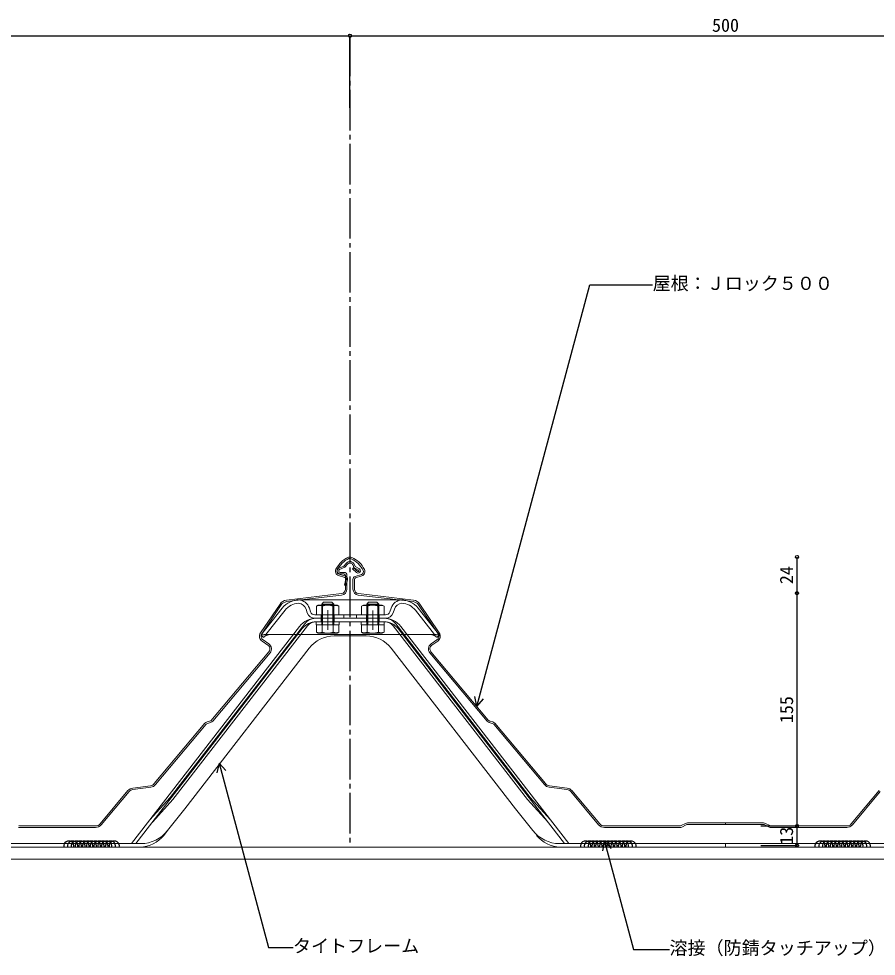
# Model space of a CAD drawing. Units: millimetres at full size, sheet at 1:3. Extents: x -1262 to 1258, y -891 to 1034.
# Drawn here: x -179 to 391, y -151 to 474 of the extents above; entities that cross this region are included whole.
import ezdxf
from ezdxf.enums import TextEntityAlignment as Align

# ---------------------------------------------------------------- set-up
doc = ezdxf.new("R2010")
doc.units = ezdxf.units.MM
doc.header["$LTSCALE"] = 3
doc.linetypes.add('CHAIN2', pattern=[12, 9, -1, 1, -1])
for name, color, linetype, lineweight in [('0-4_寸法線1', 5, 'Continuous', 25), ('0-6_名称1', 5, 'Continuous', 25), ('0-B_屋根1', 6, 'Continuous', 20), ('2-A_タイトフレーム', 3, 'Continuous', 9), ('3-F_シーリング1', 134, 'Continuous', 30), ('4-2_H鋼1', 2, 'Continuous', 18)]:
    doc.layers.add(name, color=color, linetype=linetype, lineweight=lineweight)
doc.styles.add('ＭＳ ゴシック', font='')
doc.styles.get('ＭＳ ゴシック').set_extended_font_data('MS Gothic')

msp = doc.modelspace()

# ---------------------------------------------------------------- linework, layer by layer
at = {"layer": '0-4_寸法線1'}
for p, q in [((-458.821, 462.211), (41.179, 462.211)), ((41.179, 414.274), (41.179, 462.391)), ((41.179, 414.274), (41.179, 462.391)), ((41.179, 462.211), (541.179, 462.211)), ((338.756, 91.211), (338.756, 115.211)), ((338.756, -63.789), (338.756, 91.211)), ((314.756, -63.789), (338.756, -63.789)), ((338.756, -76.789), (338.756, -63.789)), ((314.756, -76.789), (338.756, -76.789))]:
    msp.add_line(p, q, dxfattribs=at)
at = {"layer": '0-4_寸法線1', "linetype": 'CHAIN2'}
msp.add_line((41.179, 462.211), (41.179, -77.789), dxfattribs=at)
at = {"layer": '0-4_寸法線1'}
for centre in [(41.179, 462.211), (41.179, 462.211), (338.756, 115.211), (338.756, 91.211), (338.756, 91.211), (338.756, -63.789), (338.756, -63.789), (338.756, -76.789)]:
    msp.add_circle(centre, 1.05, dxfattribs=at)
at = {"layer": '0-6_名称1'}
for p, q in [((125.597, 15.834), (124.252, 22.406)), ((125.597, 15.834), (130.048, 20.853)), ((-45.961, -21.887), (-47.306, -28.459)), ((-45.961, -21.887), (-41.511, -26.906)), ((210.653, -73.798), (209.308, -80.37)), ((210.653, -73.798), (215.103, -78.817))]:
    msp.add_line(p, q, dxfattribs=at)
for points in [[(125.597, 15.834), (200.769, 296.379), (242.655, 296.379)], [(-45.961, -21.887), (-13.067, -144.651), (3.293, -144.651)], [(210.653, -73.798), (229.997, -145.991), (253.896, -145.991)]]:
    msp.add_lwpolyline(points, dxfattribs=at)
at = {"layer": '0-B_屋根1'}
for p, q in [((41.179, 115.211), (40.279, 115.211)), ((40.503, 114.211), (41.179, 114.211)), ((43.248, 109.758), (43.802, 108.224)), ((44.188, 110.097), (44.621, 108.9)), ((33.663, 102.892), (37.85, 101.59)), ((38.147, 102.545), (33.96, 103.847)), ((34.679, 105.011), (37.179, 105.011)), ((37.179, 104.011), (34.679, 104.011)), ((38.179, 93.875), (38.179, 103.011)), ((39.179, 103.011), (39.179, 93.875)), ((43.179, 100.382), (43.179, 93.875)), ((44.179, 93.875), (44.179, 100.382)), ((48.791, 103.644), (44.567, 102.286)), ((44.873, 101.334), (49.097, 102.692)), ((-1.095, 86.536), (35.533, 90.896)), ((35.652, 89.903), (-0.977, 85.543)), ((46.706, 89.903), (83.334, 85.543)), ((83.452, 86.536), (46.824, 90.896)), ((-18.303, 64.767), (-5.358, 83.936)), ((-4.529, 83.376), (-17.474, 64.208)), ((86.887, 83.376), (99.831, 64.208)), ((100.66, 64.767), (87.715, 83.936)), ((-13.356, 56.6), (-17.226, 59.214)), ((-16.667, 60.043), (-12.797, 57.429)), ((99.024, 60.043), (95.154, 57.429)), ((95.714, 56.6), (99.584, 59.214)), ((-11.971, 51.543), (-50.132, 6.064)), ((94.329, 51.543), (132.49, 6.064)), ((133.256, 6.707), (95.095, 52.186)), ((-89.005, -35.595), (-55.326, 4.542)), ((-54.56, 3.899), (-88.239, -36.238)), ((-51.595, 5.111), (-53.584, 4.535)), ((133.953, 5.111), (135.942, 4.535)), ((136.22, 5.495), (134.231, 6.072)), ((136.917, 3.899), (170.596, -36.238)), ((171.362, -35.595), (137.683, 4.542)), ((-103.412, -38.537), (-91.552, -36.99)), ((185.77, -38.537), (173.909, -36.99)), ((-125.122, -62.36), (-106.596, -40.281)), ((-105.83, -40.924), (-124.356, -63.003)), ((-91.422, -37.982), (-103.283, -39.529)), ((173.78, -37.982), (185.64, -39.529)), ((188.187, -40.924), (206.714, -63.003)), ((207.48, -62.36), (188.953, -40.281)), ((374.878, -62.36), (393.404, -40.281)), ((394.17, -40.924), (375.644, -63.003)), ((264.545, -62.106), (261.601, -63.578)), ((291.179, -61.789), (265.887, -61.789)), ((317.812, -62.106), (320.757, -63.578)), ((-178.349, -63.789), (-128.187, -63.789)), ((-128.187, -64.789), (-178.349, -64.789)), ((260.707, -63.789), (210.544, -63.789)), ((210.544, -64.789), (260.706, -64.789)), ((262.048, -64.472), (264.992, -63)), ((320.309, -64.472), (317.365, -63)), ((321.651, -63.789), (371.814, -63.789)), ((371.814, -64.789), (321.651, -64.789))]:
    msp.add_line(p, q, dxfattribs=at)
for points in [[(33.924, 107.863), (37.231, 109.207), (38.685, 111.015)], [(39.465, 110.389), (37.847, 108.378), (34.3, 106.937)], [(45.662, 104.909), (42.939, 107.412), (43.617, 108.149), (46.341, 105.642)], [(46.957, 106.426), (43.802, 108.224), (43.248, 109.758)], [(44.188, 110.097), (44.621, 108.9), (47.493, 107.271)], [(38.523, 100.39), (37.536, 96.49), (38.505, 96.244), (39.492, 100.144)], [(-53.863, 5.495), (-51.289, 6.241), (-12.737, 52.186)], [(265.887, -62.789), (291.179, -62.789), (291.179, -61.789)], [(316.471, -62.789), (291.179, -62.789), (291.179, -61.789), (316.471, -61.789)]]:
    msp.add_lwpolyline(points, dxfattribs=at)
for centre, radius, start, end in [((47.774, 99.029), 17.834, 114.85353, 152.90711), ((47.774, 99.029), 16.834, 115.59267, 153.13098), ((41.18, 112.216), 2.995, 66.57536, 90.0188), ((41.179, 112.212), 1.999, 66.57715, 89.99521), ((35.617, 99.363), 16, 25.93718, 66.59444), ((35.617, 99.363), 17, 26.54208, 66.59444), ((34.553, 105.757), 3, 152.3059, 252.73149), ((34.553, 105.757), 2, 153.88999, 252.73245), ((34.679, 106.011), 2, 112.17758, 269.99958), ((34.679, 106.011), 1, 112.25568, 269.99723), ((41.177, 108.997), 3.207, 20.0769, 140.98235), ((41.179, 109.01), 2.2, 19.8741, 141.18971), ((46.679, 106.011), 1.5, 227.30688, 57.10469), ((46.679, 106.011), 0.5, 227.51087, 56.11639), ((48.179, 105.548), 2, 287.81273, 24.00079), ((48.179, 105.548), 3, 287.81508, 28.07475), ((37.179, 103.011), 2, 0.00034, 90), ((37.179, 103.011), 1, 0, 90), ((37.553, 100.635), 1, 345.8, 72.72865), ((37.553, 100.635), 2, 345.8, 72.72843), ((45.179, 100.382), 2, 107.81598, 180), ((45.179, 100.382), 1, 107.81574, 180), ((46.679, 106.011), 1.5, 227.30688, 227.38289), ((35.179, 93.875), 3, 276.78889, 360), ((35.179, 93.875), 4, 276.78897, 0.00034), ((47.179, 93.875), 4, 180, 263.21103), ((47.179, 93.875), 3, 180, 263.21099), ((-0.386, 80.578), 6, 96.78889, 145.96789), ((-0.386, 80.578), 5, 96.78897, 145.96798), ((82.743, 80.578), 5, 34.03215, 83.21103), ((82.743, 80.578), 6, 34.03194, 83.21099), ((-14.988, 62.529), 4, 145.96789, 235.96851), ((-14.988, 62.529), 3, 145.96798, 235.96851), ((97.345, 62.529), 3, 304.03234, 34.03215), ((97.345, 62.529), 4, 304.03192, 34.03194), ((-15.035, 54.114), 3, 320.00001, 55.96851), ((-15.035, 54.114), 4, 319.99997, 55.96851), ((97.393, 54.114), 4, 124.03234, 219.99999), ((97.393, 54.114), 3, 124.03192, 220.00003), ((134.788, 7.993), 2, 220.00003, 253.83481), ((-53.028, 2.614), 3, 106.16424, 139.99997), ((-53.028, 2.614), 2, 106.16519, 139.99997), ((-52.43, 7.993), 3, 286.16519, 319.99997), ((134.788, 7.993), 3, 219.99999, 253.83529), ((135.385, 2.614), 2, 40.00003, 73.83529), ((135.385, 2.614), 3, 39.99998, 73.83481), ((-92.069, -33.024), 4, 277.42953, 319.99997), ((-92.069, -33.024), 5, 277.42957, 319.99997), ((174.426, -33.024), 5, 220.00003, 262.57043), ((174.426, -33.024), 4, 219.99998, 262.57047), ((-102.766, -43.495), 5, 97.42953, 139.99996), ((-102.766, -43.495), 4, 97.42957, 139.99998), ((185.123, -43.495), 4, 40.00002, 82.57043), ((185.123, -43.495), 5, 39.99994, 82.57047), ((-128.187, -59.789), 4, 270, 319.99996), ((210.544, -59.789), 4, 219.99994, 270), ((265.887, -64.789), 3, 90, 116.5665), ((316.471, -64.789), 3, 63.43399, 90), ((371.814, -59.789), 4, 270, 319.99996), ((-178.349, -61.789), 3, 243.43495, 270), ((-178.349, -61.789), 2, 243.43399, 270), ((-128.187, -59.789), 5, 270, 319.99998), ((210.544, -59.789), 5, 220.00002, 270), ((260.706, -61.789), 3, 270, 296.56505), ((260.707, -61.789), 2, 270, 296.5665), ((265.887, -64.789), 2, 90, 116.56505), ((316.471, -64.789), 2, 63.43495, 90), ((321.651, -61.789), 3, 243.43495, 270), ((321.651, -61.789), 2, 243.43399, 270), ((371.814, -59.789), 5, 270, 319.99998)]:
    msp.add_arc(centre, radius, start, end, dxfattribs=at)
at = {"layer": '2-A_タイトフレーム'}
for p, q in [((-18.128, 63.166), (-3.825, 81.235)), ((6.587, 86.736), (75.2, 86.736)), ((14.184, 81.243), (14.992, 78.796)), ((20.122, 83.236), (18.866, 82.511)), ((18.866, 76.736), (18.866, 82.511)), ((20.122, 83.236), (32.622, 83.236)), ((22.372, 83.936), (30.372, 83.936)), ((22.372, 70.136), (22.372, 83.936)), ((22.619, 76.736), (22.619, 82.511)), ((22.997, 70.136), (22.997, 84.561)), ((30.372, 83.936), (29.172, 85.136)), ((29.747, 70.136), (29.747, 84.561)), ((30.125, 76.736), (30.125, 82.511)), ((30.372, 70.136), (30.372, 83.936)), ((32.622, 83.236), (33.877, 82.511)), ((33.877, 76.736), (33.877, 82.511)), ((50.122, 83.236), (48.866, 82.511)), ((48.866, 76.736), (48.866, 82.511)), ((50.122, 83.236), (62.622, 83.236)), ((52.372, 83.936), (60.372, 83.936)), ((52.372, 70.136), (52.372, 83.936)), ((52.619, 76.736), (52.619, 82.511)), ((52.997, 70.136), (52.997, 84.561)), ((60.372, 83.936), (59.172, 85.136)), ((59.747, 70.136), (59.747, 84.561)), ((60.125, 76.736), (60.125, 82.511)), ((60.372, 70.136), (60.372, 83.936)), ((62.622, 83.236), (63.877, 82.511)), ((63.877, 76.736), (63.877, 82.511)), ((68.559, 81.243), (67.752, 78.796)), ((100.872, 63.166), (86.569, 81.235)), ((-14.823, 63.636), (-2.022, 79.808)), ((12, 80.522), (12.808, 78.075)), ((17.841, 76.736), (64.953, 76.736)), ((22.122, 76.736), (22.122, 72.136)), ((26.372, 66.781), (26.372, 79.853)), ((30.622, 76.736), (30.622, 72.136)), ((37.122, 76.736), (37.122, 74.436)), ((45.622, 76.736), (45.622, 74.436)), ((52.122, 76.736), (52.122, 72.136)), ((56.372, 66.781), (56.372, 79.727)), ((60.622, 76.736), (60.622, 72.136)), ((70.743, 80.522), (69.936, 78.075)), ((97.567, 63.636), (84.766, 79.808)), ((7.668, 69.003), (-104.128, -75.489)), ((11.065, 70.827), (-78.409, -44.813)), ((12.884, 69.419), (-76.59, -46.221)), ((17.791, 74.436), (64.953, 74.436)), ((64.324, 72.136), (18.42, 72.136)), ((18.672, 70.136), (18.672, 72.136)), ((18.672, 70.136), (34.072, 70.136)), ((18.866, 70.136), (18.866, 65.303)), ((22.619, 70.136), (22.619, 65.303)), ((30.125, 70.136), (30.125, 65.303)), ((33.877, 70.136), (33.877, 65.303)), ((34.072, 70.136), (34.072, 72.136)), ((48.672, 70.136), (48.672, 72.136)), ((48.672, 70.136), (64.072, 70.136)), ((48.866, 70.136), (48.866, 65.303)), ((52.619, 70.136), (52.619, 65.303)), ((60.125, 70.136), (60.125, 65.303)), ((63.877, 70.136), (63.877, 65.303)), ((64.072, 70.136), (64.072, 72.136)), ((69.86, 69.419), (159.333, -46.221)), ((71.679, 70.827), (161.152, -44.813)), ((75.075, 69.003), (186.872, -75.489)), ((9.487, 67.595), (-101.22, -75.489)), ((-18.016, 63.188), (-18.128, 63.166)), ((-18.128, 63.166), (-16.325, 61.738)), ((94.872, 63.734), (-12.33, 63.734)), ((18.866, 65.303), (20.022, 64.636)), ((20.022, 64.636), (32.722, 64.636)), ((30.659, 62.686), (52.084, 62.686)), ((33.877, 65.303), (32.722, 64.636)), ((48.866, 65.303), (50.022, 64.636)), ((50.022, 64.636), (62.722, 64.636)), ((63.877, 65.303), (62.722, 64.636)), ((73.256, 67.595), (183.964, -75.489)), ((100.872, 63.166), (99.068, 61.738)), ((100.76, 63.188), (100.872, 63.166)), ((-16.275, 61.785), (-16.325, 61.738)), ((99.018, 61.785), (99.068, 61.738)), ((14.05, 54.537), (-68.657, -52.359)), ((68.693, 54.537), (151.401, -52.359)), ((-78.409, -44.813), (-91.889, -59.671)), ((-76.59, -46.221), (-90.07, -61.078)), ((159.333, -46.221), (172.814, -61.078)), ((161.152, -44.813), (174.633, -59.671)), ((-68.657, -52.359), (-80.237, -66.835)), ((151.401, -52.359), (162.981, -66.835)), ((-80.237, -66.835), (-82.707, -70.028))]:
    msp.add_line(p, q, dxfattribs=at)
for points in [[(22.372, 83.936), (23.572, 85.136), (29.172, 85.136)], [(52.372, 83.936), (53.572, 85.136), (59.172, 85.136)], [(-12.128, 63.734), (-12.216, 63.735), (-12.304, 63.735), (-12.395, 63.736), (-12.489, 63.736), (-12.588, 63.737), (-12.693, 63.736), (-12.804, 63.735), (-12.924, 63.734), (-13.052, 63.732), (-13.191, 63.729), (-13.341, 63.726), (-13.501, 63.722), (-13.67, 63.716), (-13.847, 63.71), (-14.031, 63.702), (-14.221, 63.692), (-14.415, 63.681), (-14.612, 63.668), (-14.811, 63.654), (-15.012, 63.637), (-15.212, 63.619), (-15.411, 63.598), (-15.609, 63.576), (-15.803, 63.553), (-15.994, 63.528), (-16.181, 63.503), (-16.362, 63.478), (-16.537, 63.452), (-16.705, 63.426), (-16.865, 63.4), (-17.016, 63.375), (-17.16, 63.351), (-17.296, 63.327), (-17.427, 63.303), (-17.552, 63.279), (-17.672, 63.256), (-17.789, 63.234), (-17.904, 63.211), (-18.016, 63.188)], [(-12.128, 63.734), (-12.216, 63.722), (-12.304, 63.709), (-12.394, 63.696), (-12.485, 63.682), (-12.58, 63.667), (-12.677, 63.649), (-12.779, 63.63), (-12.885, 63.608), (-12.997, 63.584), (-13.114, 63.556), (-13.238, 63.525), (-13.367, 63.49), (-13.502, 63.451), (-13.64, 63.409), (-13.781, 63.363), (-13.925, 63.312), (-14.069, 63.258), (-14.213, 63.199), (-14.357, 63.135), (-14.5, 63.067), (-14.639, 62.995), (-14.776, 62.918), (-14.909, 62.839), (-15.038, 62.759), (-15.163, 62.677), (-15.282, 62.595), (-15.395, 62.514), (-15.502, 62.435), (-15.602, 62.359), (-15.695, 62.286), (-15.781, 62.218), (-15.859, 62.154), (-15.931, 62.094), (-15.997, 62.037), (-16.059, 61.983), (-16.117, 61.931), (-16.172, 61.881), (-16.224, 61.833), (-16.275, 61.785)], [(94.872, 63.734), (94.959, 63.735), (95.048, 63.735), (95.139, 63.736), (95.233, 63.736), (95.332, 63.737), (95.436, 63.736), (95.548, 63.735), (95.667, 63.734), (95.796, 63.732), (95.935, 63.729), (96.084, 63.726), (96.244, 63.722), (96.414, 63.716), (96.591, 63.71), (96.775, 63.702), (96.964, 63.692), (97.158, 63.681), (97.355, 63.668), (97.555, 63.654), (97.755, 63.637), (97.956, 63.619), (98.155, 63.598), (98.352, 63.576), (98.547, 63.553), (98.738, 63.528), (98.924, 63.503), (99.106, 63.478), (99.281, 63.452), (99.449, 63.426), (99.609, 63.4), (99.76, 63.375), (99.903, 63.351), (100.04, 63.327), (100.17, 63.303), (100.295, 63.279), (100.416, 63.256), (100.533, 63.234), (100.647, 63.211), (100.76, 63.188)], [(94.872, 63.734), (94.959, 63.722), (95.048, 63.709), (95.137, 63.696), (95.229, 63.682), (95.323, 63.667), (95.421, 63.649), (95.522, 63.63), (95.629, 63.608), (95.74, 63.584), (95.858, 63.556), (95.981, 63.525), (96.111, 63.49), (96.245, 63.451), (96.384, 63.409), (96.525, 63.363), (96.668, 63.312), (96.812, 63.258), (96.957, 63.199), (97.101, 63.135), (97.243, 63.067), (97.383, 62.995), (97.52, 62.918), (97.653, 62.839), (97.782, 62.759), (97.906, 62.677), (98.025, 62.595), (98.139, 62.514), (98.246, 62.435), (98.346, 62.359), (98.439, 62.286), (98.524, 62.218), (98.603, 62.154), (98.675, 62.094), (98.741, 62.037), (98.803, 61.983), (98.861, 61.931), (98.915, 61.881), (98.968, 61.833), (99.018, 61.785)], [(-98.525, -77.789), (-208.821, -77.789), (-208.821, -75.489), (-97.874, -75.489)], [(181.269, -77.789), (291.179, -77.789), (291.179, -75.489), (180.618, -75.489)], [(401.475, -77.789), (291.179, -77.789), (291.179, -75.489), (402.126, -75.489)]]:
    msp.add_lwpolyline(points, dxfattribs=at)
for centre, radius, start, end in [((7.544, 72.236), 14.5, 90, 141.63658), ((7.544, 72.236), 12.2, 92.66953, 141.63658), ((6.587, 78.736), 5.7, 18.26289, 86.09409), ((6.587, 78.736), 8, 18.26289, 87.07932), ((20.743, 79.261), 3.753, 59.99996, 120.00004), ((26.372, 73.159), 10.076, 68.13455, 111.86545), ((32.001, 79.261), 3.753, 59.99996, 120.00004), ((50.743, 79.261), 3.753, 59.99996, 120.00004), ((56.372, 73.159), 10.076, 68.13455, 111.86545), ((62.001, 79.261), 3.753, 59.99996, 120.00004), ((76.156, 78.736), 8, 92.92068, 161.73711), ((76.156, 78.736), 5.7, 93.90591, 161.73711), ((75.2, 72.236), 14.5, 38.36342, 90), ((75.2, 72.236), 12.2, 38.36342, 87.33047), ((17.841, 79.736), 5.3, 198.26289, 270), ((17.841, 79.736), 3, 198.26289, 270), ((64.903, 79.736), 3, 270, 341.73711), ((64.903, 79.736), 5.3, 270, 341.73711), ((18.741, 60.436), 14, 90, 142.27008), ((18.741, 60.436), 11.7, 90, 142.27008), ((18.42, 65.136), 9.3, 98.70234, 142.27008), ((18.42, 65.136), 7, 90, 142.27008), ((64.003, 60.436), 14, 37.72992, 90), ((64.003, 60.436), 11.7, 37.72992, 90), ((64.324, 65.136), 7, 37.72992, 90), ((64.324, 65.136), 9.3, 37.72992, 81.29766), ((30.659, 41.686), 21, 90, 142.27008), ((20.743, 68.553), 3.753, 240.00023, 299.99978), ((26.372, 75.524), 10.888, 249.83899, 290.16101), ((32.001, 68.553), 3.753, 240.00023, 299.99977), ((50.743, 68.553), 3.753, 240.00023, 299.99978), ((52.084, 41.686), 21, 37.72992, 90), ((56.372, 75.524), 10.888, 249.83899, 290.16101), ((62.001, 68.553), 3.753, 240.00023, 299.99977), ((-97.874, -53.189), 22.3, 270, 322.27008), ((180.618, -53.189), 22.3, 217.72992, 270), ((-98.525, -57.789), 20, 270, 322.27008), ((181.269, -57.789), 20, 217.72992, 270)]:
    msp.add_arc(centre, radius, start, end, dxfattribs=at)
at = {"layer": '3-F_シーリング1'}
for centre, start, end in [((-145.926, -77.24), 348.88023, 186.89374), ((-143.407, -77.24), 348.88023, 186.89374), ((-140.888, -77.24), 348.88023, 186.89374), ((-138.37, -77.24), 348.88023, 186.89374), ((-135.851, -77.24), 348.88023, 186.89374), ((-133.333, -77.24), 348.88023, 186.89374), ((-130.814, -77.24), 348.88023, 186.89374), ((-128.295, -77.24), 348.88023, 186.89374), ((-125.777, -77.24), 348.88023, 186.89374), ((-123.258, -77.24), 348.88023, 186.89374), ((-120.74, -77.24), 348.88023, 186.89374), ((-118.221, -77.24), 348.88023, 186.89374), ((-115.702, -77.24), 348.88023, 186.89374), ((198.06, -77.24), 353.10626, 191.11977), ((200.578, -77.24), 353.10626, 191.11977), ((203.097, -77.24), 353.10626, 191.11977), ((205.616, -77.24), 353.10626, 191.11977), ((208.134, -77.24), 353.10626, 191.11977), ((210.653, -77.24), 353.10626, 191.11977), ((213.171, -77.24), 353.10626, 191.11977), ((215.69, -77.24), 353.10626, 191.11977), ((218.208, -77.24), 353.10626, 191.11977), ((220.727, -77.24), 353.10626, 191.11977), ((223.246, -77.24), 353.10626, 191.11977), ((225.764, -77.24), 353.10626, 191.11977), ((228.283, -77.24), 353.10626, 191.11977), ((354.074, -77.24), 348.88023, 186.89374), ((356.593, -77.24), 348.88023, 186.89374), ((359.112, -77.24), 348.88023, 186.89374), ((361.63, -77.24), 348.88023, 186.89374), ((364.149, -77.24), 348.88023, 186.89374), ((366.667, -77.24), 348.88023, 186.89374), ((369.186, -77.24), 348.88023, 186.89374), ((371.705, -77.24), 348.88023, 186.89374), ((374.223, -77.24), 348.88023, 186.89374), ((376.742, -77.24), 348.88023, 186.89374), ((379.26, -77.24), 348.88023, 186.89374), ((381.779, -77.24), 348.88023, 186.89374), ((384.298, -77.24), 348.88023, 186.89374)]:
    msp.add_arc(centre, 3.441, start, end, dxfattribs=at)
at = {"layer": '4-2_H鋼1'}
for p, q in [((791.311, -77.789), (-708.821, -77.789)), ((791.311, -85.789), (-708.821, -85.789))]:
    msp.add_line(p, q, dxfattribs=at)

# ---------------------------------------------------------------- texts
at = {"layer": '0-4_寸法線1', "style": 'ＭＳ ゴシック'}
msp.add_text('500', height=8.798, dxfattribs=at).set_placement((282.179, 462.211), align=Align.BOTTOM_LEFT)
for s, p in [('24', (338.756, 97.211)), ('155', (338.756, 4.711)), ('13', (338.756, -76.289))]:
    msp.add_text(s, height=8.798, rotation=90, dxfattribs=at).set_placement(p, align=Align.BOTTOM_LEFT)
at = {"layer": '0-6_名称1', "style": 'ＭＳ ゴシック'}
for s, p in [('屋根：Ｊロック５００', (242.655, 290.379)), ('タイトフレーム', (3.293, -150.651)), ('溶接（防錆タッチアップ）', (253.896, -151.991))]:
    msp.add_text(s, height=8.798, dxfattribs=at).set_placement(p, align=Align.BOTTOM_LEFT)

doc.saveas('drawing.dxf')
